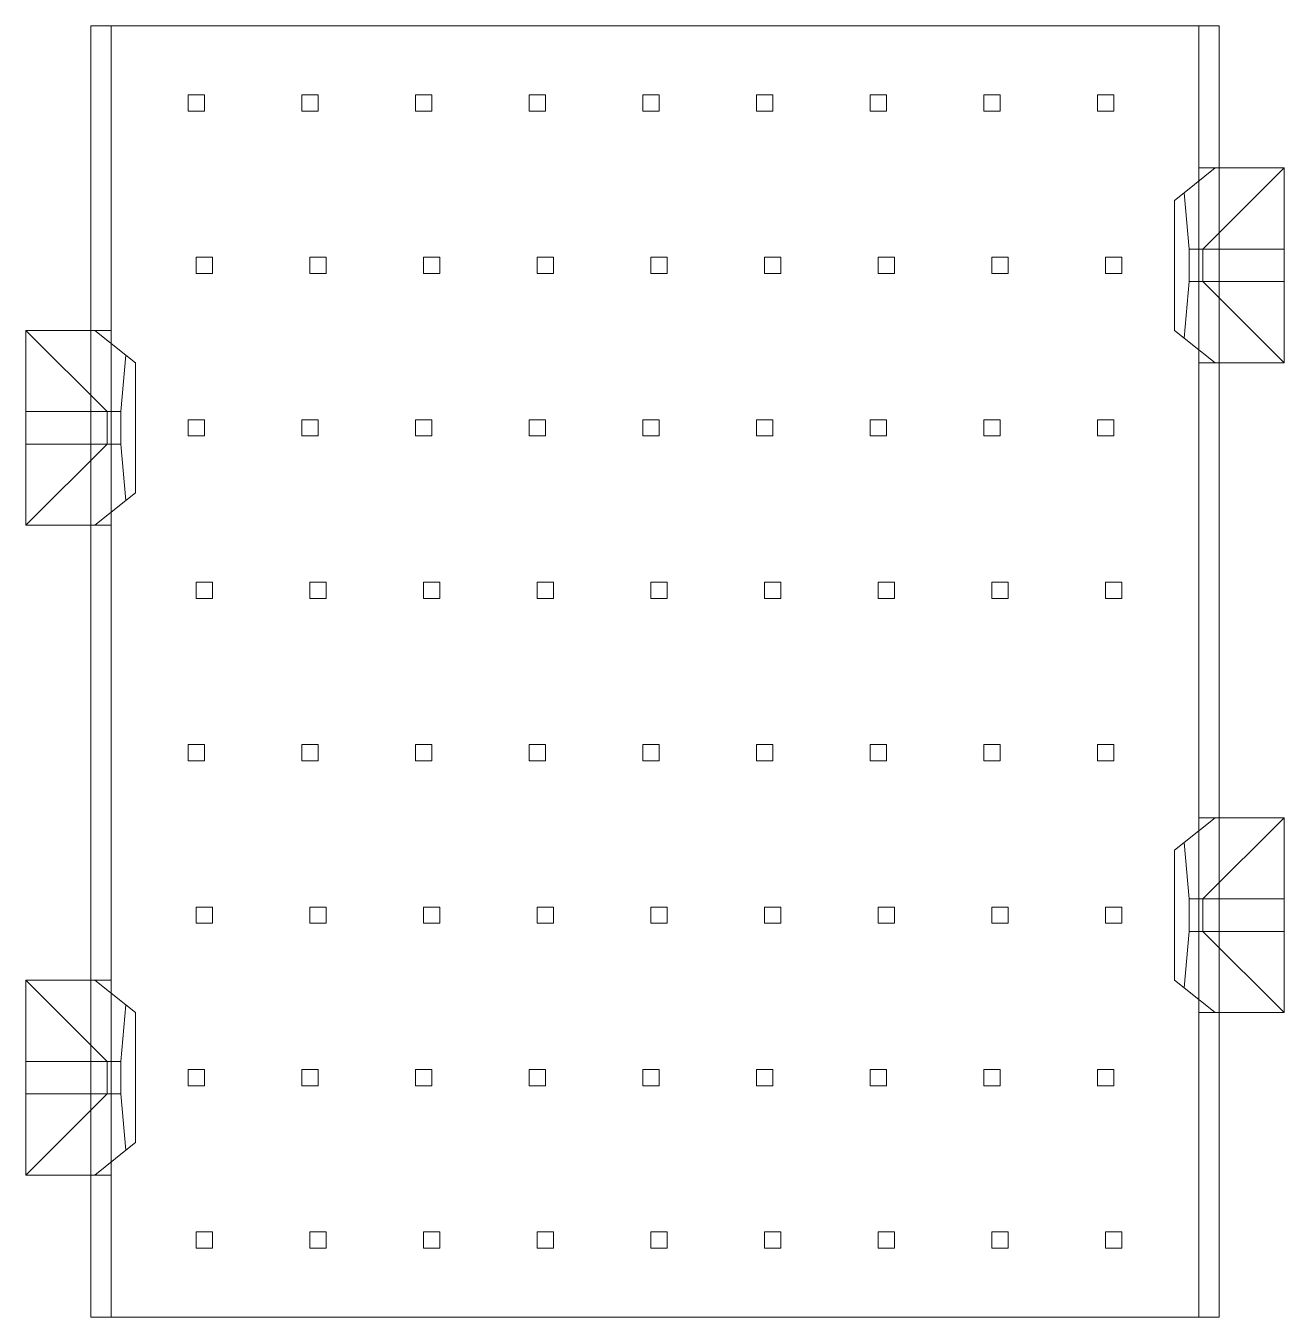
# Model space of a CAD drawing. Header units: millimetres. Extents: x -84 to 500, y -79 to 331.
# Drawn here: x 96.17 to 111.67, y 120.05 to 135.95 of the extents above; entities that cross this region are included whole.
import ezdxf
from ezdxf.lldxf.tags import DXFTag

# ---------------------------------------------------------------- set-up
doc = ezdxf.new("R2010")
doc.units = ezdxf.units.MM
tags = doc.linetypes.add('HIDDEN', pattern=[1.905, 1.27, -0.635]).pattern_tags.tags
tags[6:7] = [DXFTag(74, 4), DXFTag(75, 0), DXFTag(340, '0'), DXFTag(46, 1.0), DXFTag(50, 0.0), DXFTag(44, 0.0), DXFTag(45, 0.0)]
tags[4:5] = [DXFTag(74, 4), DXFTag(75, 0), DXFTag(340, '0'), DXFTag(46, 1.0), DXFTag(50, 0.0), DXFTag(44, 0.0), DXFTag(45, 0.0)]

msp = doc.modelspace()

# ---------------------------------------------------------------- linework, layer by layer
at = {"color": 7, "linetype": 'Continuous', "lineweight": 15}
for p, q in [((96.97, 135.95), (96.97, 132.2)), ((97.22, 135.95), (96.97, 135.95)), ((97.22, 135.95), (97.22, 132.2)), ((110.62, 135.95), (97.22, 135.95)), ((110.62, 134.2), (110.62, 135.95)), ((110.87, 135.95), (110.62, 135.95)), ((110.87, 135.95), (110.87, 134.2)), ((110.82, 134.2), (110.439, 133.895)), ((110.62, 134.2), (110.82, 134.2)), ((111.67, 134.2), (110.67, 133.2)), ((110.82, 134.2), (111.67, 134.2)), ((111.67, 134.2), (111.67, 133.2)), ((110.32, 133.8), (110.439, 133.895)), ((110.439, 133.895), (110.5, 133.2)), ((110.32, 132.2), (110.32, 133.8)), ((110.5, 133.2), (110.5, 132.8)), ((110.67, 133.2), (110.5, 133.2)), ((110.67, 132.8), (110.67, 133.2)), ((111.67, 133.2), (110.67, 133.2)), ((111.67, 133.2), (111.67, 132.8)), ((110.5, 132.8), (110.439, 132.105)), ((110.5, 132.8), (110.67, 132.8)), ((110.67, 132.8), (111.67, 131.8)), ((110.67, 132.8), (111.67, 132.8)), ((111.67, 132.8), (111.67, 131.8)), ((97.17, 131.2), (96.17, 132.2)), ((96.17, 131.2), (96.17, 132.2)), ((96.17, 132.2), (97.02, 132.2)), ((97.401, 131.895), (97.02, 132.2)), ((97.02, 132.2), (97.22, 132.2)), ((110.439, 132.105), (110.32, 132.2)), ((110.439, 132.105), (110.82, 131.8)), ((97.34, 131.2), (97.401, 131.895)), ((97.401, 131.895), (97.52, 131.8)), ((97.52, 131.8), (97.52, 130.2)), ((110.62, 126.2), (110.62, 131.8)), ((110.82, 131.8), (110.62, 131.8)), ((111.67, 131.8), (110.82, 131.8)), ((110.87, 131.8), (110.87, 126.2)), ((96.17, 130.8), (96.17, 131.2)), ((97.17, 131.2), (96.17, 131.2)), ((97.34, 131.2), (97.17, 131.2)), ((97.17, 131.2), (97.17, 130.8)), ((97.34, 130.8), (97.34, 131.2)), ((96.17, 129.8), (96.17, 130.8)), ((96.17, 129.8), (97.17, 130.8)), ((96.17, 130.8), (97.17, 130.8)), ((97.17, 130.8), (97.34, 130.8)), ((97.401, 130.105), (97.34, 130.8)), ((97.401, 130.105), (97.02, 129.8)), ((97.52, 130.2), (97.401, 130.105)), ((97.02, 129.8), (96.17, 129.8)), ((96.97, 124.2), (96.97, 129.8)), ((97.22, 129.8), (97.02, 129.8)), ((97.22, 129.8), (97.22, 124.2)), ((110.82, 126.2), (110.439, 125.895)), ((110.62, 126.2), (110.82, 126.2)), ((111.67, 126.2), (110.67, 125.2)), ((110.82, 126.2), (111.67, 126.2)), ((111.67, 126.2), (111.67, 125.2)), ((110.32, 125.8), (110.439, 125.895)), ((110.32, 124.2), (110.32, 125.8)), ((110.439, 125.895), (110.5, 125.2)), ((110.67, 125.2), (110.5, 125.2)), ((110.5, 125.2), (110.5, 124.8)), ((110.67, 124.8), (110.67, 125.2)), ((111.67, 125.2), (110.67, 125.2)), ((111.67, 125.2), (111.67, 124.8)), ((110.5, 124.8), (110.439, 124.105)), ((110.5, 124.8), (110.67, 124.8)), ((110.67, 124.8), (111.67, 124.8)), ((110.67, 124.8), (111.67, 123.8)), ((111.67, 124.8), (111.67, 123.8)), ((96.17, 124.2), (97.02, 124.2)), ((97.17, 123.2), (96.17, 124.2)), ((96.17, 123.2), (96.17, 124.2)), ((97.02, 124.2), (97.401, 123.895)), ((97.02, 124.2), (97.22, 124.2)), ((110.439, 124.105), (110.32, 124.2)), ((110.82, 123.8), (110.439, 124.105)), ((97.34, 123.2), (97.401, 123.895)), ((97.401, 123.895), (97.52, 123.8)), ((97.52, 123.8), (97.52, 122.2)), ((110.62, 120.05), (110.62, 123.8)), ((110.82, 123.8), (110.62, 123.8)), ((111.67, 123.8), (110.82, 123.8)), ((110.87, 123.8), (110.87, 120.05)), ((96.17, 122.8), (96.17, 123.2)), ((97.17, 123.2), (96.17, 123.2)), ((97.34, 123.2), (97.17, 123.2)), ((97.17, 123.2), (97.17, 122.8)), ((97.34, 122.8), (97.34, 123.2)), ((96.17, 121.8), (97.17, 122.8)), ((96.17, 121.8), (96.17, 122.8)), ((96.17, 122.8), (97.17, 122.8)), ((97.17, 122.8), (97.34, 122.8)), ((97.401, 122.105), (97.34, 122.8)), ((97.52, 122.2), (97.401, 122.105)), ((97.02, 121.8), (97.401, 122.105)), ((97.02, 121.8), (96.17, 121.8)), ((96.97, 120.05), (96.97, 121.8)), ((97.22, 121.8), (97.02, 121.8)), ((97.22, 121.8), (97.22, 120.05)), ((96.97, 120.05), (97.22, 120.05)), ((97.22, 120.05), (110.62, 120.05)), ((110.87, 120.05), (110.62, 120.05))]:
    msp.add_line(p, q, dxfattribs=at)
at = {"color": 7, "linetype": 'HIDDEN', "lineweight": 0}
for p, q in [((98.17, 135.1), (98.37, 135.1)), ((98.17, 135.1), (98.17, 134.9)), ((98.37, 135.1), (98.37, 134.9)), ((99.57, 135.1), (99.77, 135.1)), ((99.57, 135.1), (99.57, 134.9)), ((99.77, 135.1), (99.77, 134.9)), ((100.97, 135.1), (101.17, 135.1)), ((100.97, 135.1), (100.97, 134.9)), ((101.17, 135.1), (101.17, 134.9)), ((102.37, 135.1), (102.57, 135.1)), ((102.37, 135.1), (102.37, 134.9)), ((102.57, 135.1), (102.57, 134.9)), ((103.77, 135.1), (103.97, 135.1)), ((103.77, 135.1), (103.77, 134.9)), ((103.97, 135.1), (103.97, 134.9)), ((105.17, 135.1), (105.37, 135.1)), ((105.17, 135.1), (105.17, 134.9)), ((105.37, 135.1), (105.37, 134.9)), ((106.57, 135.1), (106.77, 135.1)), ((106.57, 135.1), (106.57, 134.9)), ((106.77, 135.1), (106.77, 134.9)), ((107.97, 135.1), (108.17, 135.1)), ((107.97, 135.1), (107.97, 134.9)), ((108.17, 135.1), (108.17, 134.9)), ((109.37, 135.1), (109.37, 134.9)), ((109.37, 135.1), (109.57, 135.1)), ((109.57, 135.1), (109.57, 134.9)), ((98.37, 134.9), (98.17, 134.9)), ((99.77, 134.9), (99.57, 134.9)), ((101.17, 134.9), (100.97, 134.9)), ((102.57, 134.9), (102.37, 134.9)), ((103.97, 134.9), (103.77, 134.9)), ((105.37, 134.9), (105.17, 134.9)), ((106.77, 134.9), (106.57, 134.9)), ((108.17, 134.9), (107.97, 134.9)), ((109.57, 134.9), (109.37, 134.9)), ((110.62, 131.8), (110.62, 134.2)), ((110.87, 134.2), (110.87, 131.8)), ((98.27, 132.9), (98.27, 133.1)), ((98.27, 133.1), (98.47, 133.1)), ((98.47, 133.1), (98.47, 132.9)), ((99.67, 133.1), (99.87, 133.1)), ((99.67, 132.9), (99.67, 133.1)), ((99.87, 133.1), (99.87, 132.9)), ((101.07, 133.1), (101.27, 133.1)), ((101.07, 132.9), (101.07, 133.1)), ((101.27, 133.1), (101.27, 132.9)), ((102.47, 132.9), (102.47, 133.1)), ((102.47, 133.1), (102.67, 133.1)), ((102.67, 133.1), (102.67, 132.9)), ((103.87, 132.9), (103.87, 133.1)), ((103.87, 133.1), (104.07, 133.1)), ((104.07, 133.1), (104.07, 132.9)), ((105.27, 133.1), (105.47, 133.1)), ((105.27, 132.9), (105.27, 133.1)), ((105.47, 133.1), (105.47, 132.9)), ((106.67, 132.9), (106.67, 133.1)), ((106.67, 133.1), (106.87, 133.1)), ((106.87, 133.1), (106.87, 132.9)), ((108.07, 132.9), (108.07, 133.1)), ((108.07, 133.1), (108.27, 133.1)), ((108.27, 133.1), (108.27, 132.9)), ((109.47, 132.9), (109.47, 133.1)), ((109.47, 133.1), (109.67, 133.1)), ((109.67, 133.1), (109.67, 132.9)), ((98.27, 132.9), (98.47, 132.9)), ((99.67, 132.9), (99.87, 132.9)), ((101.07, 132.9), (101.27, 132.9)), ((102.47, 132.9), (102.67, 132.9)), ((103.87, 132.9), (104.07, 132.9)), ((105.27, 132.9), (105.47, 132.9)), ((106.67, 132.9), (106.87, 132.9)), ((108.07, 132.9), (108.27, 132.9)), ((109.47, 132.9), (109.67, 132.9)), ((96.97, 129.8), (96.97, 132.2)), ((97.22, 129.8), (97.22, 132.2)), ((98.17, 131.1), (98.37, 131.1)), ((98.17, 131.1), (98.17, 130.9)), ((98.37, 131.1), (98.37, 130.9)), ((99.57, 131.1), (99.57, 130.9)), ((99.57, 131.1), (99.77, 131.1)), ((99.77, 131.1), (99.77, 130.9)), ((100.97, 131.1), (100.97, 130.9)), ((100.97, 131.1), (101.17, 131.1)), ((101.17, 131.1), (101.17, 130.9)), ((102.37, 131.1), (102.37, 130.9)), ((102.37, 131.1), (102.57, 131.1)), ((102.57, 131.1), (102.57, 130.9)), ((103.77, 131.1), (103.97, 131.1)), ((103.77, 131.1), (103.77, 130.9)), ((103.97, 131.1), (103.97, 130.9)), ((105.17, 131.1), (105.17, 130.9)), ((105.17, 131.1), (105.37, 131.1)), ((105.37, 131.1), (105.37, 130.9)), ((106.57, 131.1), (106.57, 130.9)), ((106.57, 131.1), (106.77, 131.1)), ((106.77, 131.1), (106.77, 130.9)), ((107.97, 131.1), (108.17, 131.1)), ((107.97, 131.1), (107.97, 130.9)), ((108.17, 131.1), (108.17, 130.9)), ((109.37, 131.1), (109.57, 131.1)), ((109.37, 131.1), (109.37, 130.9)), ((109.57, 131.1), (109.57, 130.9)), ((98.37, 130.9), (98.17, 130.9)), ((99.77, 130.9), (99.57, 130.9)), ((101.17, 130.9), (100.97, 130.9)), ((102.57, 130.9), (102.37, 130.9)), ((103.97, 130.9), (103.77, 130.9)), ((105.37, 130.9), (105.17, 130.9)), ((106.77, 130.9), (106.57, 130.9)), ((108.17, 130.9), (107.97, 130.9)), ((109.57, 130.9), (109.37, 130.9)), ((98.27, 129.1), (98.47, 129.1)), ((98.27, 128.9), (98.27, 129.1)), ((98.47, 129.1), (98.47, 128.9)), ((99.67, 128.9), (99.67, 129.1)), ((99.67, 129.1), (99.87, 129.1)), ((99.87, 129.1), (99.87, 128.9)), ((101.07, 128.9), (101.07, 129.1)), ((101.07, 129.1), (101.27, 129.1)), ((101.27, 129.1), (101.27, 128.9)), ((102.47, 128.9), (102.47, 129.1)), ((102.47, 129.1), (102.67, 129.1)), ((102.67, 129.1), (102.67, 128.9)), ((103.87, 128.9), (103.87, 129.1)), ((103.87, 129.1), (104.07, 129.1)), ((104.07, 129.1), (104.07, 128.9)), ((105.27, 128.9), (105.27, 129.1)), ((105.27, 129.1), (105.47, 129.1)), ((105.47, 129.1), (105.47, 128.9)), ((106.67, 128.9), (106.67, 129.1)), ((106.67, 129.1), (106.87, 129.1)), ((106.87, 129.1), (106.87, 128.9)), ((108.07, 128.9), (108.07, 129.1)), ((108.07, 129.1), (108.27, 129.1)), ((108.27, 129.1), (108.27, 128.9)), ((109.47, 129.1), (109.67, 129.1)), ((109.47, 128.9), (109.47, 129.1)), ((109.67, 129.1), (109.67, 128.9)), ((98.27, 128.9), (98.47, 128.9)), ((99.67, 128.9), (99.87, 128.9)), ((101.07, 128.9), (101.27, 128.9)), ((102.47, 128.9), (102.67, 128.9)), ((103.87, 128.9), (104.07, 128.9)), ((105.27, 128.9), (105.47, 128.9)), ((106.67, 128.9), (106.87, 128.9)), ((108.07, 128.9), (108.27, 128.9)), ((109.47, 128.9), (109.67, 128.9)), ((98.17, 127.1), (98.37, 127.1)), ((98.17, 127.1), (98.17, 126.9)), ((98.37, 127.1), (98.37, 126.9)), ((99.57, 127.1), (99.77, 127.1)), ((99.57, 127.1), (99.57, 126.9)), ((99.77, 127.1), (99.77, 126.9)), ((100.97, 127.1), (101.17, 127.1)), ((100.97, 127.1), (100.97, 126.9)), ((101.17, 127.1), (101.17, 126.9)), ((102.37, 127.1), (102.37, 126.9)), ((102.37, 127.1), (102.57, 127.1)), ((102.57, 127.1), (102.57, 126.9)), ((103.77, 127.1), (103.77, 126.9)), ((103.77, 127.1), (103.97, 127.1)), ((103.97, 127.1), (103.97, 126.9)), ((105.17, 127.1), (105.17, 126.9)), ((105.17, 127.1), (105.37, 127.1)), ((105.37, 127.1), (105.37, 126.9)), ((106.57, 127.1), (106.57, 126.9)), ((106.57, 127.1), (106.77, 127.1)), ((106.77, 127.1), (106.77, 126.9)), ((107.97, 127.1), (108.17, 127.1)), ((107.97, 127.1), (107.97, 126.9)), ((108.17, 127.1), (108.17, 126.9)), ((109.37, 127.1), (109.57, 127.1)), ((109.37, 127.1), (109.37, 126.9)), ((109.57, 127.1), (109.57, 126.9)), ((98.37, 126.9), (98.17, 126.9)), ((99.77, 126.9), (99.57, 126.9)), ((101.17, 126.9), (100.97, 126.9)), ((102.57, 126.9), (102.37, 126.9)), ((103.97, 126.9), (103.77, 126.9)), ((105.37, 126.9), (105.17, 126.9)), ((106.77, 126.9), (106.57, 126.9)), ((108.17, 126.9), (107.97, 126.9)), ((109.57, 126.9), (109.37, 126.9)), ((110.62, 123.8), (110.62, 126.2)), ((110.87, 126.2), (110.87, 123.8)), ((98.27, 124.9), (98.27, 125.1)), ((98.27, 125.1), (98.47, 125.1)), ((98.47, 125.1), (98.47, 124.9)), ((99.67, 124.9), (99.67, 125.1)), ((99.67, 125.1), (99.87, 125.1)), ((99.87, 125.1), (99.87, 124.9)), ((101.07, 124.9), (101.07, 125.1)), ((101.07, 125.1), (101.27, 125.1)), ((101.27, 125.1), (101.27, 124.9)), ((102.47, 124.9), (102.47, 125.1)), ((102.47, 125.1), (102.67, 125.1)), ((102.67, 125.1), (102.67, 124.9)), ((103.87, 124.9), (103.87, 125.1)), ((103.87, 125.1), (104.07, 125.1)), ((104.07, 125.1), (104.07, 124.9)), ((105.27, 124.9), (105.27, 125.1)), ((105.27, 125.1), (105.47, 125.1)), ((105.47, 125.1), (105.47, 124.9)), ((106.67, 124.9), (106.67, 125.1)), ((106.67, 125.1), (106.87, 125.1)), ((106.87, 125.1), (106.87, 124.9)), ((108.07, 124.9), (108.07, 125.1)), ((108.07, 125.1), (108.27, 125.1)), ((108.27, 125.1), (108.27, 124.9)), ((109.47, 124.9), (109.47, 125.1)), ((109.47, 125.1), (109.67, 125.1)), ((109.67, 125.1), (109.67, 124.9)), ((98.27, 124.9), (98.47, 124.9)), ((99.67, 124.9), (99.87, 124.9)), ((101.07, 124.9), (101.27, 124.9)), ((102.47, 124.9), (102.67, 124.9)), ((103.87, 124.9), (104.07, 124.9)), ((105.27, 124.9), (105.47, 124.9)), ((106.67, 124.9), (106.87, 124.9)), ((108.07, 124.9), (108.27, 124.9)), ((109.47, 124.9), (109.67, 124.9)), ((96.97, 121.8), (96.97, 124.2)), ((97.22, 121.8), (97.22, 124.2)), ((98.17, 123.1), (98.37, 123.1)), ((98.17, 123.1), (98.17, 122.9)), ((98.37, 123.1), (98.37, 122.9)), ((99.57, 123.1), (99.77, 123.1)), ((99.57, 123.1), (99.57, 122.9)), ((99.77, 123.1), (99.77, 122.9)), ((100.97, 123.1), (101.17, 123.1)), ((100.97, 123.1), (100.97, 122.9)), ((101.17, 123.1), (101.17, 122.9)), ((102.37, 123.1), (102.37, 122.9)), ((102.37, 123.1), (102.57, 123.1)), ((102.57, 123.1), (102.57, 122.9)), ((103.77, 123.1), (103.77, 122.9)), ((103.77, 123.1), (103.97, 123.1)), ((103.97, 123.1), (103.97, 122.9)), ((105.17, 123.1), (105.17, 122.9)), ((105.17, 123.1), (105.37, 123.1)), ((105.37, 123.1), (105.37, 122.9)), ((106.57, 123.1), (106.77, 123.1)), ((106.57, 123.1), (106.57, 122.9)), ((106.77, 123.1), (106.77, 122.9)), ((107.97, 123.1), (108.17, 123.1)), ((107.97, 123.1), (107.97, 122.9)), ((108.17, 123.1), (108.17, 122.9)), ((109.37, 123.1), (109.37, 122.9)), ((109.37, 123.1), (109.57, 123.1)), ((109.57, 123.1), (109.57, 122.9)), ((98.37, 122.9), (98.17, 122.9)), ((99.77, 122.9), (99.57, 122.9)), ((101.17, 122.9), (100.97, 122.9)), ((102.57, 122.9), (102.37, 122.9)), ((103.97, 122.9), (103.77, 122.9)), ((105.37, 122.9), (105.17, 122.9)), ((106.77, 122.9), (106.57, 122.9)), ((108.17, 122.9), (107.97, 122.9)), ((109.57, 122.9), (109.37, 122.9)), ((98.27, 120.9), (98.27, 121.1)), ((98.27, 121.1), (98.47, 121.1)), ((98.47, 121.1), (98.47, 120.9)), ((99.67, 120.9), (99.67, 121.1)), ((99.67, 121.1), (99.87, 121.1)), ((99.87, 121.1), (99.87, 120.9)), ((101.07, 120.9), (101.07, 121.1)), ((101.07, 121.1), (101.27, 121.1)), ((101.27, 121.1), (101.27, 120.9)), ((102.47, 120.9), (102.47, 121.1)), ((102.47, 121.1), (102.67, 121.1)), ((102.67, 121.1), (102.67, 120.9)), ((103.87, 120.9), (103.87, 121.1)), ((103.87, 121.1), (104.07, 121.1)), ((104.07, 121.1), (104.07, 120.9)), ((105.27, 121.1), (105.47, 121.1)), ((105.27, 120.9), (105.27, 121.1)), ((105.47, 121.1), (105.47, 120.9)), ((106.67, 120.9), (106.67, 121.1)), ((106.67, 121.1), (106.87, 121.1)), ((106.87, 121.1), (106.87, 120.9)), ((108.07, 120.9), (108.07, 121.1)), ((108.07, 121.1), (108.27, 121.1)), ((108.27, 121.1), (108.27, 120.9)), ((109.47, 120.9), (109.47, 121.1)), ((109.47, 121.1), (109.67, 121.1)), ((109.67, 121.1), (109.67, 120.9)), ((98.27, 120.9), (98.47, 120.9)), ((99.67, 120.9), (99.87, 120.9)), ((101.07, 120.9), (101.27, 120.9)), ((102.47, 120.9), (102.67, 120.9)), ((103.87, 120.9), (104.07, 120.9)), ((105.27, 120.9), (105.47, 120.9)), ((106.67, 120.9), (106.87, 120.9)), ((108.07, 120.9), (108.27, 120.9)), ((109.47, 120.9), (109.67, 120.9))]:
    msp.add_line(p, q, dxfattribs=at)

doc.saveas('drawing.dxf')
